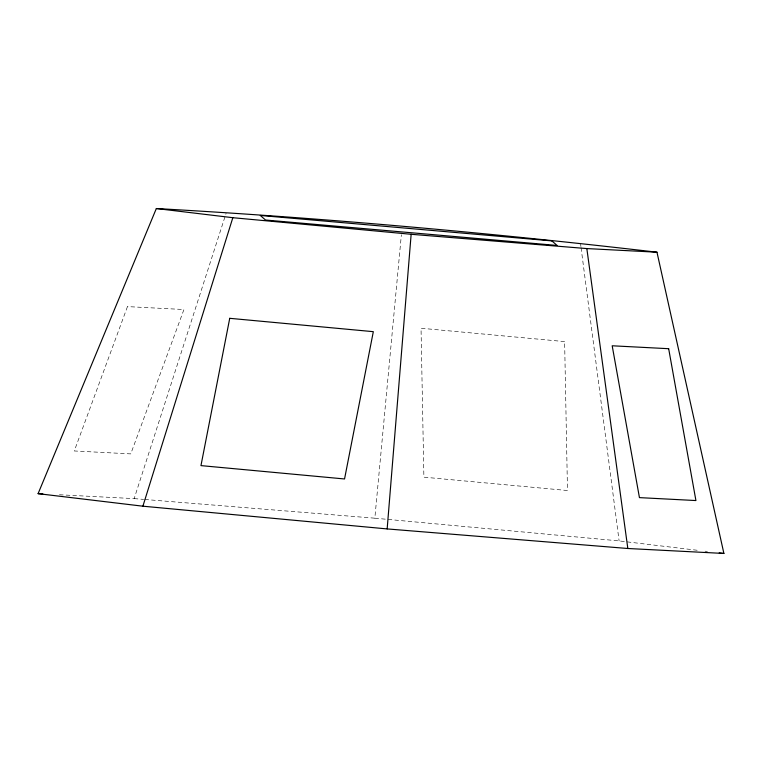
<?xml version="1.0" encoding="UTF-8"?>
<svg xmlns="http://www.w3.org/2000/svg" width="762" height="762" viewBox="0 0 762 762"><rect width="100%" height="100%" fill="white"/><g stroke="black" fill="none" stroke-linecap="round" stroke-linejoin="round"><path stroke-width="0.57" stroke-dasharray="3.81 2.86" d="M144.847 499.481L374.837 518.189L401.374 234.725M59.446 494.757L134.169 498.615L226.104 213.293M134.169 498.615L143.656 499.386M374.837 518.189L619.106 540.915L699.173 550.497M705.06 551.202L707.412 551.488M580.625 244.211L580.93 246.574M581.082 247.745L619.106 540.915M127.464 306.61L74.285 450.971L130.759 453.895L183.937 309.524L127.464 306.61M564.623 341.595L421.034 328.241L423.891 477.164L567.48 490.518L564.623 341.595"/><path stroke-width="1.14" d="M387.163 528.923L411.147 234.286L232.829 217.703L156.334 208.54L38.1 493.652L142.894 506.197L387.163 528.923L627.831 548.497L723.9 553.46L656.968 252.203C490.595 232.858 323.574 217.922 156.334 208.54M142.894 506.197L232.829 217.703M411.147 234.286L586.835 248.574L656.968 252.203M38.1 493.652L42.843 493.89M719.195 552.898L723.9 553.46M586.835 248.574L627.831 548.497M229.733 318.316L200.958 465.611L344.548 478.965L373.323 331.67L229.733 318.316M668.665 348.701L612.191 345.786L639.442 497.624L695.925 500.548L668.665 348.701M551.869 240.897L260.29 215.465L265.538 220.028L557.108 245.459L551.869 240.897"/></g></svg>
